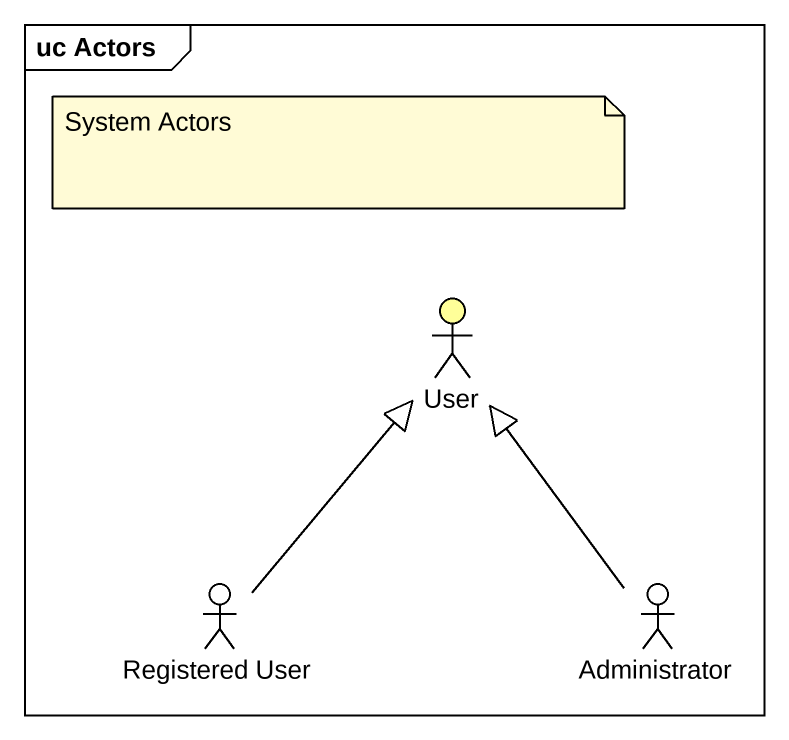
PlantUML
@startuml
mainframe uc Actors
actor User #FFFF99
actor "Registered User" as Registered_User
actor Administrator
Registered_User -up-|> User
Administrator -up-|> User
note as N1
  System Actors
end note
@enduml
